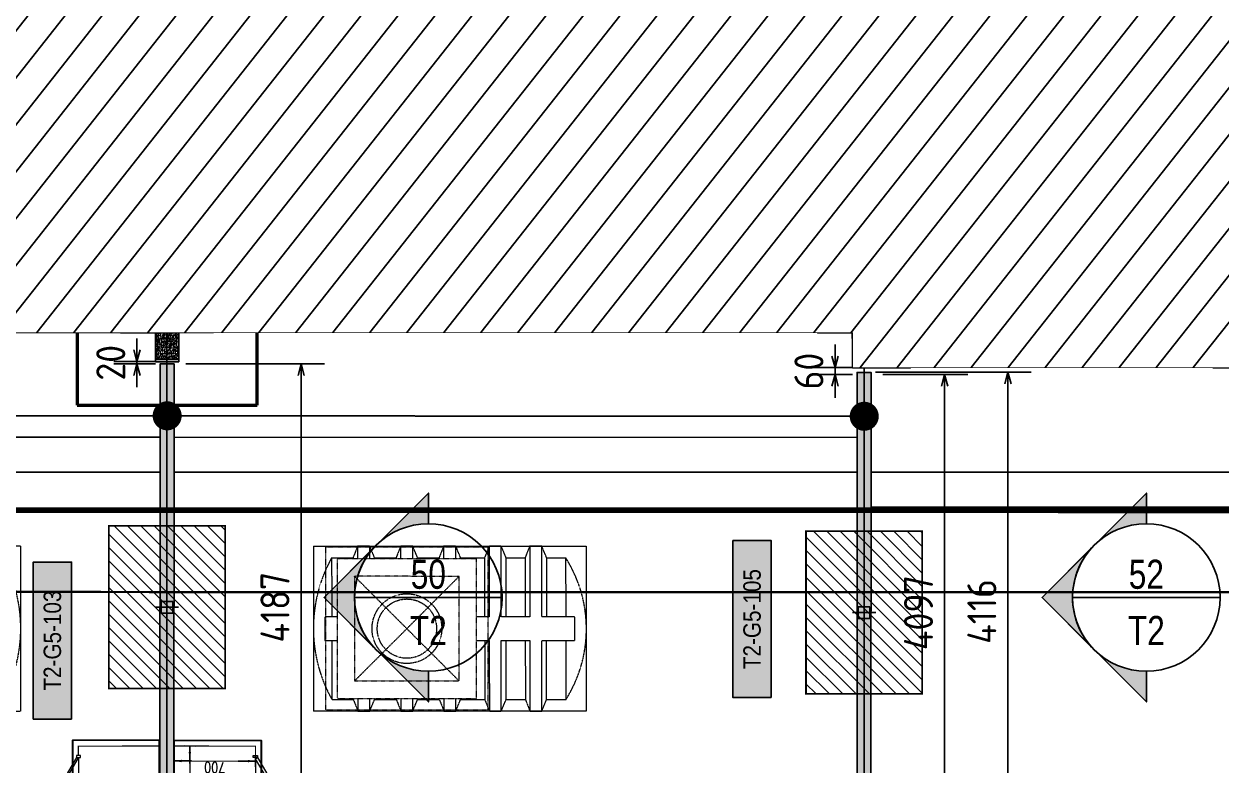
# Model space of a CAD drawing. Header units: centimetres. Extents: x -6122352 to 4157695, y -1694241 to 1947892.
# Drawn here: x 185275 to 195579, y -173976 to -167598 of the extents above; entities that cross this region are included whole.
import ezdxf
from ezdxf.enums import TextEntityAlignment as Align
from ezdxf.xclip import XClip

# ---------------------------------------------------------------- set-up
doc = ezdxf.new("R2010")
doc.units = ezdxf.units.CM
doc.header["$MEASUREMENT"] = 0
doc.header["$XCLIPFRAME"] = 2
doc.header["$PDMODE"] = 66
doc.header["$PDSIZE"] = 100
for name, pattern in [('DASHED2', [0.375, 0.25, -0.125]), ('HIDDEN', [0.375, 0.25, -0.125]), ('LTH-4G-M-XR-GROUND FLOOR PLAN$0$HIDDEN2', [0.1875, 0.125, -0.0625]), ('XR-AR-END-SETTING OUT PLAN$0$23261-XR-AR-SI-GF$0$HIDDEN', [0.375, 0.25, -0.125])]:
    doc.linetypes.add(name, pattern=pattern)
for name, color, linetype in [('00-MI-DIM', 7, 'Continuous'), ('23585-XR-AR-BOUNDARY WALLS AND SETBACKS$0$setback', 7, 'XR-AR-END-SETTING OUT PLAN$0$23261-XR-AR-SI-GF$0$HIDDEN'), ('@MI-FOOTINGS', 7, 'Continuous'), ('@MI-MEP', 7, 'Continuous'), ('@MI-REF LAYER', 7, 'Continuous'), ('@MI-TYPE-02', 6, 'Continuous'), ('A-GLASS HATCH', 7, 'Continuous'), ('B_TH_6', 7, 'Continuous'), ('CTECH-Text 2.5mm', 2, 'Continuous'), ('PANEL-TAGS', 7, 'Continuous'), ('VD-WS-WATER TANK', 7, 'Continuous'), ('XR-AR-END-SETTING OUT PLAN$0$23585-XR-AR-END-GROUND FLOOR$0$A-Flor-Strs', 1, 'Continuous'), ('XR-AR-MID-SETTING OUT FOR MASTER$0$23585-XR-AR-MID-GROUND FLOOR$0$A-Flor-Strs', 1, 'Continuous'), ('XR-AR-MID-SETTING OUT FOR MASTER$0$23585-XR-AR-MID-GROUND FLOOR$0$GS-HATCH-FLOOR TILE', 251, 'Continuous')]:
    doc.layers.add(name, color=color, linetype=linetype)
for name, color, linetype, lineweight in [('23585-XR-AR-102-8P-GF$0$A-FLOR-XREF', 8, 'Continuous', 9), ('23585-XR-AR-DAMAC PLOT LIMITS$0$1-Mid units', 41, 'Continuous', 5), ('@ Foundations', 4, 'DASHED2', 50), ('A-ANNO-TEXT', 3, 'Continuous', 25), ('LTH-4G-M-XR-GROUND FLOOR PLAN$0$1717 X Water Tank Location_5B$0$00 Line 2', 6, 'Continuous', 13), ('XR-AR-END-SETTING OUT PLAN$0$23585-XR-AR-END-GROUND FLOOR$0$A-GLAZ-SILL', 8, 'Continuous', 5), ('XR-AR-END-SETTING OUT PLAN$0$23585-XR-AR-END-GROUND FLOOR$0$A-GLAZ-WNDO', 232, 'Continuous', 9), ('XR-AR-END-SETTING OUT PLAN$0$23585-XR-AR-END-GROUND FLOOR$0$A-WALL', 7, 'Continuous', 30), ('XR-AR-END-SETTING OUT PLAN$0$23585-XR-AR-END-GROUND FLOOR$0$S-COLS', 51, 'Continuous', 40), ('XR-AR-END-SETTING OUT PLAN$0$23585-XR-AR-END-GROUND FLOOR$0$S-COLS-PATT', 8, 'Continuous', 5), ('XR-AR-MID-SETTING OUT FOR MASTER$0$23585-XR-AR-MID-GROUND FLOOR$0$$A-GLAZ-WNDO', 232, 'Continuous', 9), ('XR-AR-MID-SETTING OUT FOR MASTER$0$23585-XR-AR-MID-GROUND FLOOR$0$A-GLAZ-SILL', 8, 'Continuous', 5), ('XR-AR-MID-SETTING OUT FOR MASTER$0$23585-XR-AR-MID-GROUND FLOOR$0$A-GLAZ-WNDO', 232, 'Continuous', 9), ('XR-AR-MID-SETTING OUT FOR MASTER$0$23585-XR-AR-MID-GROUND FLOOR$0$A-WALL', 7, 'Continuous', 30), ('XR-AR-MID-SETTING OUT FOR MASTER$0$23585-XR-AR-MID-GROUND FLOOR$0$S-COLS', 51, 'Continuous', 40), ('ZAT_WALL PANEL', 3, 'Continuous', 30)]:
    doc.layers.add(name, color=color, linetype=linetype, lineweight=lineweight)
doc.layers.add('23585-XR-AR-DAMAC PLOT LIMITS$0$1-End units', color=7, linetype='Continuous', lineweight=5, true_color=0xf8991e)
doc.layers.add('LTH-4G-M-XR-GROUND FLOOR PLAN$0$PDF_Geometry', color=7, linetype='Continuous', true_color=0xcccccc)
doc.styles.add('Arial Narrow', font='ARIALN.TTF', dxfattribs={"width": 0.95, "height": 500})
doc.styles.add('DIMTEXT', font='romans.shx', dxfattribs={"width": 0.8})
doc.styles.add('PANELTAG_STYLE', font='arial.ttf')
doc.styles.add('Schueco-BEMSTIL', font='isocpeur.ttf', dxfattribs={"width": 0.9})
doc.dimstyles.new('DIM-25', dxfattribs={"dimscale": 25, "dimtxt": 2.5, "dimasz": 2.5, "dimexe": 1.25, "dimexo": 0.625, "dimgap": 1, "dimtad": 1, "dimdec": 0, "dimdsep": 46, "dimtxsty": 'DIMTEXT', "dimblk": 'AROW', "dimcen": 2.5, "dimse1": 1, "dimse2": 1, "dimclrd": 1, "dimclre": 1, "dimclrt": 2, "dimadec": 0, "dimazin": 0, "dimtfac": 1, "dimtdec": 0, "dimtmove": 0, "dimatfit": 3, "dimfxl": 1, "dimarcsym": 0})
doc.dimstyles.new('MI- JWC-TXT-2.5 MM', dxfattribs={"dimscale": 1.5, "dimtxt": 2.5, "dimasz": 1, "dimexe": 2, "dimexo": 1, "dimgap": 1, "dimtad": 1, "dimdec": 0, "dimdsep": 46, "dimtxsty": 'Schueco-BEMSTIL', "dimblk": 'OPEN30', "dimcen": 0, "dimdle": 2, "dimclrd": 140, "dimclre": 8, "dimclrt": 40, "dimadec": 0, "dimazin": 2, "dimtfac": 1, "dimtdec": 0, "dimtix": 1, "dimtmove": 2, "dimatfit": 3, "dimldrblk": 'OPEN', "dimfxl": 2, "dimlwd": -1, "dimlwe": -1, "dimarcsym": 0})

# ---------------------------------------------------------------- blocks, each defined once
blk = doc.blocks.new('23585-XR-AR-BOUNDARY WALLS AND SETBACKS')
at = {"layer": '23585-XR-AR-BOUNDARY WALLS AND SETBACKS$0$setback', "ltscale": 40, "const_width": 0.05}
blk.add_lwpolyline([(496638.181, 2768940.488), (496634.026, 2768935.953), (496629.972, 2768931.529), (496625.919, 2768927.106), (496621.866, 2768922.682), (496617.812, 2768918.258), (496613.759, 2768913.834), (496609.705, 2768909.411), (496605.549, 2768904.874), (496619.926, 2768891.701), (496624.083, 2768896.237), (496628.136, 2768900.661), (496632.19, 2768905.085), (496636.243, 2768909.508), (496640.296, 2768913.932), (496644.35, 2768918.356), (496648.403, 2768922.78), (496652.558, 2768927.314)], close=True, dxfattribs=at)
blk = doc.blocks.new('A$C9d9485f6')
at = {"layer": 'A-ANNO-TEXT', "rotation": 312.4881850805905}
blk.add_blockref('23585-XR-AR-BOUNDARY WALLS AND SETBACKS', (-2377088.535, -1504219.252), dxfattribs=at)
blk = doc.blocks.new('23585-XR-AR-DAMAC PLOT LIMITS')
at = {"layer": '23585-XR-AR-DAMAC PLOT LIMITS$0$1-End units', "color": 251, "true_color": 0x636466}
blk.add_lwpolyline([(496650.615, 2768920.753), (496632.92, 2768936.966), (496639.101, 2768943.713), (496656.797, 2768927.499)], close=True, dxfattribs=at)
at = {"layer": '23585-XR-AR-DAMAC PLOT LIMITS$0$1-Mid units', "color": 251, "true_color": 0x636466}
for points in [[(496646.561, 2768916.329), (496628.866, 2768932.543), (496632.92, 2768936.966), (496650.615, 2768920.753)], [(496642.508, 2768911.905), (496624.813, 2768928.119), (496628.866, 2768932.543), (496646.561, 2768916.329)]]:
    blk.add_lwpolyline(points, close=True, dxfattribs=at)
blk = doc.blocks.new('A$Cf093b529')
at = {"layer": 'A-ANNO-TEXT'}
blk.add_blockref('23585-XR-AR-DAMAC PLOT LIMITS', (-495391.99, -2768603.442), dxfattribs=at)
blk = doc.blocks.new('AROW')
at = {"color": 1, "ltscale": 100}
for p, q in [((0, 0), (-3, 0)), ((0, -1), (0, 1))]:
    blk.add_line(p, q, dxfattribs=at)
blk.add_solid([(-1.28, 0.21), (-1.28, -0.21), (0, 0)], dxfattribs=at)
blk = doc.blocks.new('*D475')
at = {"layer": 'CTECH-Text 2.5mm', "color": 8, "lineweight": -2, "ltscale": 10, "transparency": 16777216}
blk.add_line((0.825, -0.135), (0.025, -0.135), dxfattribs=at)
at = {"layer": 'Defpoints', "color": 0, "ltscale": 10, "transparency": 16777216}
for p in [(-0.025, 0), (0.875, 0), (-0.025, -0.135)]:
    blk.add_point(p, dxfattribs=at)
at = {"layer": 'CTECH-Text 2.5mm', "color": 8, "lineweight": -2, "ltscale": 10, "transparency": 16777216, "xscale": 0.05, "yscale": 0.05, "zscale": 0.05, "rotation": 180}
blk.add_blockref('AROW', (-0.025, -0.135), dxfattribs=at)
at = {"layer": 'CTECH-Text 2.5mm', "color": 8, "lineweight": -2, "ltscale": 10, "transparency": 16777216, "xscale": 0.05, "yscale": 0.05, "zscale": 0.05}
blk.add_blockref('AROW', (0.875, -0.135), dxfattribs=at)
at = {"layer": 'CTECH-Text 2.5mm', "color": 8, "ltscale": 10, "transparency": 16777216, "insert": (0.425, -0.08), "char_height": 0.09, "attachment_point": 5, "style": 'DIMTEXT'}
blk.add_mtext('900', dxfattribs=at)
blk = doc.blocks.new('*D474')
at = {"layer": 'CTECH-Text 2.5mm', "color": 8, "lineweight": -2, "ltscale": 10, "transparency": 16777216}
blk.add_line((0.746, -0.05), (0.746, -0.65), dxfattribs=at)
at = {"layer": 'Defpoints', "color": 0, "ltscale": 10, "transparency": 16777216}
for p in [(0.875, 0), (0.746, -0.7), (0.875, -0.7)]:
    blk.add_point(p, dxfattribs=at)
at = {"layer": 'CTECH-Text 2.5mm', "color": 8, "lineweight": -2, "ltscale": 10, "transparency": 16777216, "xscale": 0.05, "yscale": 0.05, "zscale": 0.05}
for p, rotation in [((0.746, 0), 90), ((0.746, -0.7), 270)]:
    blk.add_blockref('AROW', p, dxfattribs=dict(at, rotation=rotation))
at = {"layer": 'CTECH-Text 2.5mm', "color": 8, "ltscale": 10, "transparency": 16777216, "insert": (0.691, -0.35), "char_height": 0.09, "attachment_point": 5, "rotation": 90, "style": 'DIMTEXT'}
blk.add_mtext('700', dxfattribs=at)
blk = doc.blocks.new('WT')
at = {"layer": 'VD-WS-WATER TANK', "color": 8, "linetype": 'HIDDEN', "lineweight": 5}
for p, q in [((-1545, 710), (-1545, -710)), ((-1545, 710), (805, 710)), ((805, -710), (805, 710)), ((-1205, 610), (-1369, 610)), ((-1368, 101), (-1369, 610)), ((-854, 610), (-1020, 610)), ((-462, 610), (-670, 610)), ((-92, 610), (-279, 610)), ((278, 610), (91, 610)), ((646, 610), (461, 610)), ((647, 101), (646, 610)), ((-1366, -610), (-1367, -101)), ((648, -610), (647, -101)), ((-1203, -610), (-1366, -610)), ((-854, -610), (-1017, -610)), ((-462, -610), (-668, -610)), ((-92, -610), (-277, -610)), ((278, -610), (93, -610)), ((648, -610), (464, -610)), ((805, -710), (-1545, -710))]:
    blk.add_line(p, q, dxfattribs=at)
at = {"layer": 'VD-WS-WATER TANK', "color": 8, "linetype": 'HIDDEN', "lineweight": 5, "ltscale": 0.2}
for p, q in [((-450, 450, 1), (450, -450, -1)), ((450, 450), (-450, -450, 1))]:
    blk.add_line(p, q, dxfattribs=at)
at = {"layer": 'VD-WS-WATER TANK', "color": 8, "linetype": 'HIDDEN', "lineweight": 5}
for points in [[(-1058, 101), (-1059, 710), (-1161, 710), (-1203, 610), (-1203, 101)], [(-1161, 710), (-1161, 101)], [(-1019, 101), (-1020, 610), (-1059, 710)], [(-709, 101), (-710, 710), (-812, 710), (-854, 610), (-854, 101)], [(-812, 710), (-812, 101)], [(-670, 101), (-670, 610), (-710, 710)], [(-318, 600), (-319, 710), (-421, 710), (-462, 610), (-462, 600)], [(-421, 710), (-421, 600)], [(-279, 600), (-279, 610), (-319, 710)], [(52, 600), (52, 710), (-50, 710), (-92, 610), (-92, 600)], [(-50, 710), (-50, 600)], [(91, 600), (91, 610), (52, 710)], [(422, 600), (422, 710), (320, 710), (278, 610), (278, 600)], [(320, 710), (320, 600)], [(461, 600), (461, 610), (422, 710)], [(-1161, 101), (-1445, 101), (-1445, -101), (-1161, -101)], [(-812, 101), (-1058, 101)], [(-600, 101), (-709, 101)], [(600, -101), (705, -101), (705, 101), (600, 101)], [(-1203, -101), (-1203, -610), (-1161, -710), (-1057, -710), (-1017, -610), (-1018, -101)], [(-1161, -101), (-1161, -710)], [(-1057, -710), (-1058, -101)], [(-1058, -101), (-812, -101)], [(-854, -101), (-854, -610), (-812, -710), (-708, -710), (-668, -610), (-669, -101)], [(-812, -101), (-812, -710)], [(-708, -710), (-709, -101)], [(-709, -101), (-600, -101)], [(-462, -600), (-462, -610), (-421, -710), (-316, -710), (-277, -610), (-277, -600)], [(-421, -600), (-421, -710)], [(-316, -710), (-316, -600)], [(-92, -600), (-92, -610), (-50, -710), (54, -710), (93, -610), (93, -600)], [(-50, -600), (-50, -710)], [(54, -710), (54, -600)], [(278, -600), (278, -610), (320, -710), (424, -710), (464, -610), (464, -600)], [(320, -600), (320, -710)], [(424, -710), (424, -600)]]:
    blk.add_lwpolyline(points, dxfattribs=at)
at = {"layer": 'VD-WS-WATER TANK', "color": 8, "linetype": 'HIDDEN', "lineweight": 5, "ltscale": 0.2}
for points in [[(-700, -700), (700, -700), (700, 700), (-700, 700)], [(-600, -600), (600, -600), (600, 600), (-600, 600)], [(-450, -450), (450, -450), (450, 450), (-450, 450)]]:
    blk.add_lwpolyline(points, close=True, dxfattribs=at)
at = {"layer": 'VD-WS-WATER TANK', "color": 8, "linetype": 'HIDDEN', "lineweight": 5}
for radius in [300, 255]:
    blk.add_circle((0, 0), radius, dxfattribs=at)
for centre, radius, start, end in [((-406, 2), 1139, 147.7124, 212.5056), ((-449, -2), 1254, 331.0009, 29.2171)]:
    blk.add_arc(centre, radius, start, end, dxfattribs=at)
blk = doc.blocks.new('XR-AR-END-SETTING OUT PLAN$0$23585-XR-AR-END-GROUND FLOOR$0$A$C75a8815d')
at = {"layer": 'XR-AR-END-SETTING OUT PLAN$0$23585-XR-AR-END-GROUND FLOOR$0$S-COLS', "color": 252, "lineweight": 30}
blk.add_lwpolyline([(6050, 13228), (6050, 12228), (6250, 12228), (6250, 13228)], close=True, dxfattribs=at)
blk = doc.blocks.new('XR-AR-END-SETTING OUT PLAN')
at = {"layer": 'XR-AR-END-SETTING OUT PLAN$0$23585-XR-AR-END-GROUND FLOOR$0$A-Flor-Strs', "color": 8}
for points in [[(3000, 19773), (3000, 20973), (9090, 20973)], [(3300, 19773), (3300, 20673), (9090, 20673)]]:
    blk.add_lwpolyline(points, dxfattribs=at)
at = {"layer": 'XR-AR-END-SETTING OUT PLAN$0$23585-XR-AR-END-GROUND FLOOR$0$A-GLAZ-SILL', "color": 252}
blk.add_line((3550, 19523), (8750, 19523), dxfattribs=at)
at = {"layer": 'XR-AR-END-SETTING OUT PLAN$0$23585-XR-AR-END-GROUND FLOOR$0$A-GLAZ-WNDO', "color": 252}
for p, q in [((6150, 19773), (3550, 19773)), ((6150, 19773), (8750, 19773)), ((7410, 19623), (7410, 19773)), ((7460, 19773), (7460, 19623)), ((8700, 19623), (8700, 19773)), ((8750, 19773), (8750, 19523)), ((3550, 19623), (6150, 19623)), ((8750, 19623), (6150, 19623))]:
    blk.add_line(p, q, dxfattribs=at)
blk.add_lwpolyline([(7460, 19723), (8700, 19723)], dxfattribs=at)
for points in [[(6150, 19563), (6070, 19563), (6070, 19613), (6150, 19613)], [(6150, 19563), (6230, 19563), (6230, 19613), (6150, 19613)], [(6230, 19563), (7440, 19563), (7440, 19613), (6230, 19613)], [(7520, 19563), (7440, 19563), (7440, 19613), (7520, 19613)]]:
    blk.add_lwpolyline(points, close=True, dxfattribs=at)
at = {"layer": 'XR-AR-END-SETTING OUT PLAN$0$23585-XR-AR-END-GROUND FLOOR$0$A-WALL', "color": 8}
for points in [[(9250, 19773), (8750, 19773), (8750, 19523), (9250, 19523)], [(9250, 6650), (9050, 6650), (9050, 8750), (6850, 8750), (6850, 8700), (6750, 8700), (6750, 8750), (6650, 8750), (6650, 8850), (6950, 8850), (6950, 8900), (7050, 8900), (7050, 8850), (9050, 8850), (9050, 10350), (7050, 10350), (7050, 9800), (6950, 9800), (6950, 10550), (7050, 10550), (7050, 10450), (9050, 10450), (9050, 19523), (9250, 19523)]]:
    blk.add_lwpolyline(points, close=True, dxfattribs=at)
at = {"layer": 'XR-AR-END-SETTING OUT PLAN$0$23585-XR-AR-END-GROUND FLOOR$0$S-COLS-PATT', "color": 8}
blk.add_blockref('XR-AR-END-SETTING OUT PLAN$0$23585-XR-AR-END-GROUND FLOOR$0$A$C75a8815d', (3000, 5500), dxfattribs=at)
blk = doc.blocks.new('END UNIT')
at = {"xscale": 0.001, "yscale": 0.001, "zscale": 0.001}
blk.add_blockref('XR-AR-END-SETTING OUT PLAN', (-9.15, 0), dxfattribs=at)
blk = doc.blocks.new('XR-AR-MID-SETTING OUT FOR MASTER$0$23585-XR-AR-MID-GROUND FLOOR$0$945-4P-1-101-GROUND FLOOR PLAN$0$XR-MIDDLE-GROUND FLOOR PLAN$0$A$C446944C1')
at = {"layer": 'XR-AR-MID-SETTING OUT FOR MASTER$0$23585-XR-AR-MID-GROUND FLOOR$0$A-GLAZ-SILL', "color": 252}
blk.add_line((0, 0), (5.2, 0), dxfattribs=at)
for points in [[(2.208, -0.023), (2.208, -0.124), (2.094, -0.074), (2.208, -0.023)], [(2.992, -0.023), (2.992, -0.124), (3.106, -0.074), (2.992, -0.023)]]:
    blk.add_lwpolyline(points, dxfattribs=at)
at = {"layer": 'XR-AR-MID-SETTING OUT FOR MASTER$0$23585-XR-AR-MID-GROUND FLOOR$0$A-GLAZ-WNDO', "color": 252}
for p, q in [((5.2, 0.25), (0, 0.25)), ((0, 0.25), (0, 0)), ((0.05, 0.1), (0.05, 0.25)), ((1.285, 0.25), (1.285, 0.1)), ((1.335, 0.1), (1.335, 0.25)), ((3.865, 0.1), (3.865, 0.25)), ((3.915, 0.25), (3.915, 0.1)), ((5.15, 0.1), (5.15, 0.25)), ((5.2, 0.25), (5.2, 0)), ((0, 0.1), (2.6, 0.1)), ((5.2, 0.1), (2.6, 0.1))]:
    blk.add_line(p, q, dxfattribs=at)
for points in [[(1.285, 0.2), (0.05, 0.2)], [(3.915, 0.2), (5.15, 0.2)]]:
    blk.add_lwpolyline(points, dxfattribs=at)
for points in [[(1.225, 0.04), (1.305, 0.04), (1.305, 0.09), (1.225, 0.09)], [(2.52, 0.04), (1.305, 0.04), (1.305, 0.09), (2.52, 0.09)], [(2.6, 0.04), (2.52, 0.04), (2.52, 0.09), (2.6, 0.09)], [(2.6, 0.04), (2.68, 0.04), (2.68, 0.09), (2.6, 0.09)], [(2.68, 0.04), (3.895, 0.04), (3.895, 0.09), (2.68, 0.09)], [(3.975, 0.04), (3.895, 0.04), (3.895, 0.09), (3.975, 0.09)]]:
    blk.add_lwpolyline(points, close=True, dxfattribs=at)
blk = doc.blocks.new('XR-AR-MID-SETTING OUT FOR MASTER$0$23585-XR-AR-MID-GROUND FLOOR$0$A$C08698786')
at = {"layer": 'XR-AR-MID-SETTING OUT FOR MASTER$0$23585-XR-AR-MID-GROUND FLOOR$0$S-COLS', "color": 252, "lineweight": 30}
for points in [[(5900, 19473), (5900, 18773), (6100, 18773), (6100, 19473)], [(-100, 18728), (-100, 17728), (100, 17728), (100, 18728)]]:
    blk.add_lwpolyline(points, close=True, dxfattribs=at)
blk = doc.blocks.new('XR-AR-MID-SETTING OUT FOR MASTER')
h = blk.add_hatch()
h.set_pattern_fill('AR-CONC', color=8, scale=0.2, angle=90)
h.set_pattern_definition([(140, (-1262400.084, -115249.566), (3.1878171, 36.4369338), [3.81, -41.91]), (85, (-1262400.084, -115249.566), (-38.211369, -7.0486843), [3.048, -33.5281168]), (190.4514447, (-1262399.82, -115246.53), (-35.0235504, 29.3882494), [3.2380018, -35.6180489]), (136.1842, (-1262410.244, -115249.566), (8.4084656, 54.2158082), [5.715, -62.865]), (186.6355576, (-1262409.543, -115245.05), (-49.485225, 47.4808268), [4.8570046, -53.4271216]), (81.184151, (-1262410.244, -115249.566), (-49.485225, 47.4808268), [4.5719934, -50.2919464]), (111, (-1262407.704, -115244.486), (20.45303964, 30.32287825), [3.81, -41.91]), (56, (-1262407.704, -115244.486), (-36.8375932, 12.3604057), [3.048, -33.528]), (161.451445, (-1262406, -115241.96), (-16.3845538, 42.6832839), [3.2380018, -35.6179875]), (127.5, (-1262400.084, -115249.566), (-16.91100777, 0.61772065), [0, -33.1216, 0, -34.036, 0, -33.655]), (97.5, (-1262400.084, -115249.566), (-20.03611496, 13.3639325), [0, -19.4056, 0, -32.3596, 0, -12.827]), (57.5, (-1262400.084, -115260.894), (1.1457488, 27.11811903), [0, -12.7, 0, -39.624, 0, -52.578]), (47.5, (-1262400.084, -115265.974), (-5.0852982, 29.62583628), [0, -16.51, 0, -26.3144, 0, -37.338])])
h.paths.add_polyline_path([(6000, 19703), (5900, 19703), (5900, 19473), (6000, 19473)])
h.paths.add_polyline_path([(6100, 19703), (6000, 19703), (6000, 19473), (6100, 19473)])
for points in [[(6100, 19703), (6100, 19723), (5900, 19723), (5900, 19703)], [(5900, 19473), (5900, 19703), (6100, 19703), (6100, 19473)]]:
    blk.add_lwpolyline(points)
at = {"layer": 'XR-AR-MID-SETTING OUT FOR MASTER$0$23585-XR-AR-MID-GROUND FLOOR$0$A-Flor-Strs', "color": 8}
for p, q in [((60, 20673), (5940, 20673)), ((60, 20373), (5940, 20373))]:
    blk.add_line(p, q, dxfattribs=at)
at = {"layer": 'XR-AR-MID-SETTING OUT FOR MASTER$0$23585-XR-AR-MID-GROUND FLOOR$0$A-WALL', "color": 8}
for points in [[(100, 19473), (-100, 19473), (-100, 5500), (100, 5500), (100, 8850), (1100, 8850), (1100, 8950), (100, 8950), (100, 10950), (2100, 10950), (2100, 9950), (2200, 9950), (2200, 11150), (2100, 11150), (2100, 11050), (100, 11050)], [(100, 19473), (400, 19473), (400, 19223), (100, 19223)], [(5900, 19473), (6100, 19473), (6100, 5500), (5900, 5500), (5900, 14853), (5500, 14853), (5500, 14953), (5900, 14953)], [(5600, 19473), (5900, 19473), (5900, 19223), (5600, 19223)]]:
    blk.add_lwpolyline(points, close=True, dxfattribs=at)
at = {"layer": 'XR-AR-MID-SETTING OUT FOR MASTER$0$23585-XR-AR-MID-GROUND FLOOR$0$$A-GLAZ-WNDO', "color": 8, "xscale": -1000, "yscale": 1000, "zscale": 1000}
blk.add_blockref('XR-AR-MID-SETTING OUT FOR MASTER$0$23585-XR-AR-MID-GROUND FLOOR$0$945-4P-1-101-GROUND FLOOR PLAN$0$XR-MIDDLE-GROUND FLOOR PLAN$0$A$C446944C1', (5600, 19223), dxfattribs=at)
at = {"layer": 'XR-AR-MID-SETTING OUT FOR MASTER$0$23585-XR-AR-MID-GROUND FLOOR$0$GS-HATCH-FLOOR TILE', "color": 8}
blk.add_blockref('XR-AR-MID-SETTING OUT FOR MASTER$0$23585-XR-AR-MID-GROUND FLOOR$0$A$C08698786', (0, 0), dxfattribs=at)
blk = doc.blocks.new('MID UNIT')
at = {"xscale": 0.001, "yscale": 0.001, "zscale": 0.001}
blk.add_blockref('XR-AR-MID-SETTING OUT FOR MASTER', (0, 0), dxfattribs=at)
blk = doc.blocks.new('TH_6')
blk.add_blockref('END UNIT', (495802.305, 2769163.997))
blk.add_blockref('MID UNIT', (495802.305, 2769163.997))
at = {"xscale": -1}
blk.add_blockref('MID UNIT', (495814.305, 2769163.997), dxfattribs=at)
blk = doc.blocks.new('23585-XR-AR-MALDIVE-3$0$TH_6')
at = {"layer": 'B_TH_6', "xscale": 1.000019685734281, "yscale": 1.000019685734281, "zscale": 1.000019685734281}
blk.add_blockref('TH_6', (-9.76, -54.513), dxfattribs=at)
at = {"layer": '@ Foundations', "linetype": 'DASHED2', "ltscale": 25}
for points in [[(495809.08, 2769182.045), (495809.08, 2769184.095), (495807.53, 2769184.095), (495807.53, 2769182.045)], [(495800.955, 2769177.789), (495803.655, 2769177.789), (495803.655, 2769183.139), (495800.955, 2769183.139)]]:
    blk.add_lwpolyline(points, close=True, dxfattribs=at)
blk = doc.blocks.new('_Dot')
at = {"color": 0, "linetype": 'ByBlock', "lineweight": -2}
blk.add_line((-0.5, 0), (-1, 0), dxfattribs=at)
at = {"color": 0, "linetype": 'ByBlock', "const_width": 0.5}
blk.add_lwpolyline([(-0.25, 0, 1), (0.25, 0, 1)], format="xyb", close=True, dxfattribs=at)
blk = doc.blocks.new('_Open30')
at = {"color": 0, "linetype": 'ByBlock', "lineweight": -2}
for p, q in [((-1, 0.27), (0, 0)), ((0, 0), (-1, -0.27)), ((0, 0), (-1, 0))]:
    blk.add_line(p, q, dxfattribs=at)
blk = doc.blocks.new('*D2972')
at = {"layer": '@MI-TYPE-02', "color": 8, "transparency": 16777216}
for p, q in [((192667, -170616), (193400, -170616)), ((192666, -174712), (193400, -174712))]:
    blk.add_line(p, q, dxfattribs=at)
at = {"layer": '@MI-TYPE-02', "color": 140, "transparency": 16777216}
blk.add_line((193200, -174612), (193200, -170716), dxfattribs=at)
at = {"layer": 'Defpoints', "color": 0, "transparency": 16777216}
for p in [(192567, -170616), (193200, -170616), (192566, -174712)]:
    blk.add_point(p, dxfattribs=at)
at = {"layer": '@MI-TYPE-02', "color": 140, "transparency": 16777216, "xscale": 100, "yscale": 100, "zscale": 100}
for p, rotation in [((193200, -170616), 90), ((193200, -174712), 270)]:
    blk.add_blockref('_Open30', p, dxfattribs=dict(at, rotation=rotation))
at = {"layer": '@MI-TYPE-02', "color": 40, "transparency": 16777216, "insert": (192975, -172664), "char_height": 250, "attachment_point": 5, "rotation": 90, "style": 'Schueco-BEMSTIL'}
blk.add_mtext('4097', dxfattribs=at)
blk = doc.blocks.new('_Open')
at = {"color": 0, "linetype": 'ByBlock', "lineweight": -2}
for p, q in [((-1, 0.2), (0, 0)), ((-1, -0.2), (0, 0)), ((0, 0), (-1, 0))]:
    blk.add_line(p, q, dxfattribs=at)
blk = doc.blocks.new('*D2994')
at = {"layer": '@MI-TYPE-02', "color": 140, "transparency": 16777216}
for p, q in [((186248, -170404), (186248, -170304)), ((186248, -170524), (186248, -170504)), ((186248, -170624), (186248, -170724))]:
    blk.add_line(p, q, dxfattribs=at)
at = {"layer": '@MI-TYPE-02', "color": 8, "transparency": 16777216}
for p, q in [((186407, -170504), (186048, -170504)), ((186407, -170524), (186048, -170524))]:
    blk.add_line(p, q, dxfattribs=at)
at = {"layer": 'Defpoints', "color": 0, "transparency": 16777216}
for p in [(186248, -170504), (186507, -170504), (186507, -170524)]:
    blk.add_point(p, dxfattribs=at)
at = {"layer": '@MI-TYPE-02', "color": 140, "transparency": 16777216, "xscale": 100, "yscale": 100, "zscale": 100}
for p, rotation in [((186248, -170504), 270), ((186248, -170524), 90)]:
    blk.add_blockref('_Open30', p, dxfattribs=dict(at, rotation=rotation))
at = {"layer": '@MI-TYPE-02', "color": 40, "transparency": 16777216, "insert": (186023, -170514), "char_height": 250, "attachment_point": 5, "rotation": 90, "style": 'Schueco-BEMSTIL'}
blk.add_mtext('20', dxfattribs=at)
blk = doc.blocks.new('*D2996')
at = {"layer": '@MI-TYPE-02', "color": 140, "transparency": 16777216}
for p, q in [((192257, -170456), (192257, -170356)), ((192257, -170616), (192257, -170556)), ((192257, -170716), (192257, -170816))]:
    blk.add_line(p, q, dxfattribs=at)
at = {"layer": '@MI-TYPE-02', "color": 8, "transparency": 16777216}
for p, q in [((192407, -170556), (192057, -170556)), ((192407, -170616), (192057, -170616))]:
    blk.add_line(p, q, dxfattribs=at)
at = {"layer": 'Defpoints', "color": 0, "transparency": 16777216}
for p in [(192257, -170556), (192507, -170556), (192507, -170616)]:
    blk.add_point(p, dxfattribs=at)
at = {"layer": '@MI-TYPE-02', "color": 140, "transparency": 16777216, "xscale": 100, "yscale": 100, "zscale": 100}
for p, rotation in [((192257, -170556), 270), ((192257, -170616), 90)]:
    blk.add_blockref('_Open30', p, dxfattribs=dict(at, rotation=rotation))
at = {"layer": '@MI-TYPE-02', "color": 40, "transparency": 16777216, "insert": (192032, -170586), "char_height": 250, "attachment_point": 5, "rotation": 90, "style": 'Schueco-BEMSTIL'}
blk.add_mtext('60', dxfattribs=at)
blk = doc.blocks.new('*D3012')
at = {"layer": '@MI-TYPE-02', "color": 8, "transparency": 16777216}
for p, q in [((30161, 4252), (31355, 4252)), ((30160, 65), (31355, 65))]:
    blk.add_line(p, q, dxfattribs=at)
at = {"layer": '@MI-TYPE-02', "color": 140, "transparency": 16777216}
blk.add_line((31155, 165), (31155, 4152), dxfattribs=at)
at = {"layer": 'Defpoints', "color": 0, "transparency": 16777216}
for p in [(30061, 4252), (31155, 4252), (30060, 65)]:
    blk.add_point(p, dxfattribs=at)
at = {"layer": '@MI-TYPE-02', "color": 140, "transparency": 16777216, "xscale": 100, "yscale": 100, "zscale": 100}
for p, rotation in [((31155, 4252), 90), ((31155, 65), 270)]:
    blk.add_blockref('_Open30', p, dxfattribs=dict(at, rotation=rotation))
at = {"layer": '@MI-TYPE-02', "color": 40, "transparency": 16777216, "insert": (30930, 2159), "char_height": 250, "attachment_point": 5, "rotation": 90, "style": 'Schueco-BEMSTIL'}
blk.add_mtext('4187', dxfattribs=at)
blk = doc.blocks.new('T2-SINGLE FOOTING')
at = {"layer": '@MI-FOOTINGS', "transparency": 33554679}
h = blk.add_hatch(dxfattribs=at)
h.set_pattern_fill('ANSI31', color=8, scale=650)
h.paths.add_polyline_path([(-700, 500), (700, 500), (700, -500), (-700, -500)])
at = {"layer": '@MI-FOOTINGS', "color": 62, "const_width": 15}
blk.add_lwpolyline([(-700, 500), (700, 500), (700, -500), (-700, -500)], close=True, dxfattribs=at)
at = {"layer": '@MI-FOOTINGS', "color": 30}
blk.add_point((0, 0), dxfattribs=at)
blk = doc.blocks.new('*D3695')
at = {"color": 8, "transparency": 16777216}
for p, q in [((36100, 4180), (37439, 4180)), ((36100, 64), (37439, 64))]:
    blk.add_line(p, q, dxfattribs=at)
at = {"color": 140, "transparency": 16777216}
blk.add_line((37239, 4080), (37239, 164), dxfattribs=at)
at = {"layer": 'Defpoints', "color": 0, "transparency": 16777216}
for p in [(36000, 4180), (36000, 64), (37239, 64)]:
    blk.add_point(p, dxfattribs=at)
at = {"color": 140, "transparency": 16777216, "xscale": 100, "yscale": 100, "zscale": 100}
for p, rotation in [((37239, 4180), 90), ((37239, 64), 270)]:
    blk.add_blockref('_Open30', p, dxfattribs=dict(at, rotation=rotation))
at = {"color": 40, "transparency": 16777216, "insert": (37014, 2122), "char_height": 250, "attachment_point": 5, "rotation": 90, "style": 'Schueco-BEMSTIL'}
blk.add_mtext('4116', dxfattribs=at)
blk = doc.blocks.new('*U3659')
h = blk.add_hatch(color=94)
edge = h.paths.add_edge_path()
edge.add_line((0, -6.35), (0, -8.98))
edge.add_line((0, -8.98), (-8.98, 0))
edge.add_line((-8.98, 0), (0, 8.98))
edge.add_line((0, 8.98), (0, 6.35))
edge.add_arc((0, 0), 6.35, 90, 270)
at = {"color": 94}
blk.add_line((-6.35, 0), (6.35, 0), dxfattribs=at)
blk.add_lwpolyline([(0, -6.35), (0, -8.98), (-8.98, 0), (0, 8.98), (0, 6.35, 1)], format="xyb", close=True, dxfattribs=at)
blk.add_lwpolyline([(-4.49, 4.49, 0.414214), (-4.49, -4.49), (-8.98, 0), (-4.49, 4.49)], format="xyb", close=True)
blk.add_circle((0, 0), 6.35, dxfattribs=at)
at = {"style": 'Arial Narrow', "width": 0.95, "flags": 8}
blk.add_attdef('VIEWNUMBER', text='', height=2.5, dxfattribs=at).set_placement((0, 0), align=Align.BOTTOM_CENTER)
blk.add_attdef('SHEETNUMBER', text='', height=2.5, dxfattribs=at).set_placement((0, -1.59), align=Align.TOP_CENTER)
blk = doc.blocks.new('PANELTAG')
at = {"layer": 'PANEL-TAGS', "color": 1}
blk.add_lwpolyline([(-13.5, -3.3), (13.5, -3.3), (13.5, 3.3), (-13.5, 3.3)], close=True, dxfattribs=at)
at = {"layer": 'PANEL-TAGS', "color": 40, "true_color": 0xffd700}
blk.add_solid([(-13.5, -3.3), (13.5, -3.3), (-13.5, 3.3), (13.5, 3.3)], dxfattribs=at)
at = {"layer": 'PANEL-TAGS', "color": 5, "style": 'PANELTAG_STYLE', "width": 0.85}
blk.add_attdef('TAGNO', text='', height=3, dxfattribs=at).set_placement((0, 0), align=Align.MIDDLE)
blk = doc.blocks.new('A$C3dfd7553')
at = {"layer": 'LTH-4G-M-XR-GROUND FLOOR PLAN$0$1717 X Water Tank Location_5B$0$00 Line 2', "color": 8, "linetype": 'Continuous', "elevation": 0}
blk.add_lwpolyline([(0.0563, -0.7, 0.01, 0.01, 0), (-0.0254, -0.7, 0.01, 0.01, 0), (-0.0254, 0, 0.01, 0.01, 0), (0.8746, 0, 0.01, 0.01, 0), (0.8746, -0.7, 0.01, 0.01, 0), (0.7937, -0.7, 0, 0, 0)], format="xyseb", dxfattribs=at)
at = {"layer": 'LTH-4G-M-XR-GROUND FLOOR PLAN$0$PDF_Geometry', "color": 8, "lineweight": 5, "elevation": 0}
for points in [[(0.0734, -0.7172), (0.0734, -0.6813), (0.0563, -0.6813), (0.0563, -0.7172)], [(0.3766, -0.8952), (0.386, -0.8796), (0.0828, -0.7016), (0.0734, -0.7172)], [(0.4734, -0.8952), (0.464, -0.8796), (0.7672, -0.7016), (0.7766, -0.7172)], [(0.7766, -0.7172), (0.7766, -0.6813), (0.7937, -0.6813), (0.7937, -0.7172)]]:
    blk.add_lwpolyline(points, close=True, dxfattribs=at)
blk.add_lwpolyline([(0.7766, -0.7), (0.0734, -0.7)], dxfattribs=at)
at = {"layer": 'LTH-4G-M-XR-GROUND FLOOR PLAN$0$PDF_Geometry', "color": 8, "linetype": 'LTH-4G-M-XR-GROUND FLOOR PLAN$0$HIDDEN2', "lineweight": 5}
for centre, start, end in [((0.0734, -0.7172), 327.14069, 2.80213), ((0.7766, -0.7172), 177.19787, 212.85931)]:
    blk.add_arc(centre, 0.3516, start, end, dxfattribs=at)
at = {"layer": 'ZAT_WALL PANEL', "color": 1, "elevation": 0}
blk.add_lwpolyline([(-0.0254, -0.75), (-0.0254, 0), (0.9246, 0), (0.9246, -0.75), (-0.0254, -0.75)], dxfattribs=at)
at = {"layer": 'CTECH-Text 2.5mm', "color": 8, "ltscale": 10}
dim = blk.add_linear_dim(base=(-0.0254, -0.1346), p1=(0.8746, 0), p2=(-0.0254, 0), dimstyle='DIM-25', override={"dimscale": 1, "dimtxt": 0.09, "dimasz": 0.05, "dimgap": 0.01, "dimlfac": 1000, "dimclrd": 8, "dimclre": 8, "dimclrt": 8}, dxfattribs=at)
dim.commit()
dim.dimension.update_dxf_attribs({"geometry": '*D475', "text_midpoint": (0.4246, -0.0796)})
dim = blk.add_linear_dim(base=(0.7459, -0.7), p1=(0.8746, 0), p2=(0.8746, -0.7), angle=90, dimstyle='DIM-25', override={"dimscale": 1, "dimtxt": 0.09, "dimasz": 0.05, "dimgap": 0.01, "dimlfac": 1000, "dimclrd": 8, "dimclre": 8, "dimclrt": 8}, dxfattribs=at)
dim.commit()
dim.dimension.update_dxf_attribs({"geometry": '*D474', "text_midpoint": (0.6909, -0.35)})
blk = doc.blocks.new('23585-XR-AR-MID-ANNO-GF')
at = {"xscale": 1000, "yscale": 1000, "zscale": 1000, "rotation": 269.8774601641335}
blk.add_blockref('A$C3dfd7553', (5900, 23875, 0), dxfattribs=at)
at = {"layer": 'VD-WS-WATER TANK', "ltscale": 100, "rotation": 359.9969187736403}
blk.add_blockref('WT', (3895, 21990), dxfattribs=at)
blk = doc.blocks.new('A$C711b571c')
at = {"layer": '23585-XR-AR-102-8P-GF$0$A-FLOR-XREF', "zscale": 0.001}
for p, xscale, yscale, rotation in [((9.19, -23.97), 0.001, 0.001, 359.9999999999999), ((21.119, -23.968), -0.001000000000000001, 0.001000000000000001, 0.01981388495083628)]:
    blk.add_blockref('23585-XR-AR-MID-ANNO-GF', p, dxfattribs=dict(at, xscale=xscale, yscale=yscale, rotation=rotation))
blk = doc.blocks.new('G8-partition walls')
at = {"layer": 'A-GLASS HATCH'}
h = blk.add_hatch(color=6, dxfattribs=at)
h.dxf.hatch_style = 1
h.paths.add_polyline_path([(29939.9, 65.1), (29940.6, 4252.3), (30060.6, 4252.2), (30059.9, 65.1)])
h = blk.add_hatch(color=6, dxfattribs=at)
h.dxf.hatch_style = 1
h.paths.add_polyline_path([(35939.9, 64), (35940.5, 4179.6), (36060.5, 4179.6), (36059.9, 64)])
at = {"layer": '@MI-TYPE-02', "color": 6}
for points in [[(29939.9, 65.1), (29940.6, 4252.3), (30060.6, 4252.2), (30059.9, 65.1)], [(35939.9, 64), (35940.5, 4179.6), (36060.5, 4179.6), (36059.9, 64)]]:
    blk.add_lwpolyline(points, close=True, dxfattribs=at)
at = {"layer": '@MI-FOOTINGS', "rotation": 90}
for p in [(30000.2, 2158.7), (36000.2, 2112.3)]:
    blk.add_blockref('T2-SINGLE FOOTING', p, dxfattribs=at)
at = {"color": 240, "true_color": 0xed1f24}
dim = blk.add_linear_dim(base=(37239.1, 64), p1=(36000.5, 4179.6), p2=(35999.9, 64), angle=90, dimstyle='MI- JWC-TXT-2.5 MM', dxfattribs=at)
dim.commit()
dim.dimension.update_dxf_attribs({"geometry": '*D3695', "text_midpoint": (37014.1, 2121.8)})
at = {"layer": '@MI-TYPE-02'}
dim = blk.add_linear_dim(base=(31154.8, 4252.2), p1=(30059.9, 65.1), p2=(30060.6, 4252.2), angle=90, dimstyle='MI- JWC-TXT-2.5 MM', dxfattribs=at)
dim.commit()
dim.dimension.update_dxf_attribs({"geometry": '*D3012', "text_midpoint": (30929.8, 2158.7)})

msp = doc.modelspace()

# ---------------------------------------------------------------- block references
at = {"layer": '@MI-MEP', "color": 10, "xscale": 1000, "yscale": 1000, "zscale": 1000, "rotation": 179.9905626783327}
msp.add_blockref('A$C711b571c', (201656.25006, -174783.93907), dxfattribs=at)
at = {"layer": '@MI-REF LAYER', "xscale": 1000, "yscale": 1000, "zscale": 1000}
msp.add_blockref('A$C9d9485f6', (-23958.95046, 48155.57226), dxfattribs=at)
at = {"layer": '@MI-REF LAYER', "xscale": 1000, "yscale": 1000, "zscale": 1000, "rotation": 312.4882903633292}
msp.add_blockref('A$Cf093b529', (-891608.73293, 539022.72011), dxfattribs=at)

# ---------------------------------------------------------------- next in the draw order: block references
at = {"layer": '@MI-REF LAYER'}
ref = msp.add_blockref('23585-XR-AR-MALDIVE-3$0$TH_6', (496470287.62316, 2768928042.14645), dxfattribs=dict(at, xscale=1000, yscale=1000, zscale=1000, rotation=179.9901620352055))
XClip(ref).set_block_clipping_path([(495793.2155548502, 2769187.9369901186), (495793.2169750989, 2769163.9974125745), (495847.2586643086, 2769163.9971258836), (495847.2579624881, 2769187.9370612334), (495838.3188655199, 2769187.8966883179), (495832.3187208367, 2769187.8968356531), (495826.3187141446, 2769187.8968359823), (495820.3187054312, 2769187.8968305429), (495814.3189793034, 2769187.8968236684), (495808.3189702737, 2769187.8968236437), (495802.3189610406, 2769187.8968233746)])

# ---------------------------------------------------------------- next in the draw order: block references
at = {"layer": '00-MI-DIM'}
ref = msp.add_blockref('*U3659', (188756.17288, -172533.92272, 0), dxfattribs=dict(at, xscale=100, yscale=100, zscale=100))
ref.add_attrib('VIEWNUMBER', '50', dxfattribs={"layer": '0', "height": 250, "style": 'Arial Narrow', "width": 0.95}).set_placement((188756.17288, -172533.92272, 0), align=Align.BOTTOM_CENTER)
ref.add_attrib('SHEETNUMBER', 'T2', dxfattribs={"layer": '0', "height": 250, "style": 'Arial Narrow', "width": 0.95}).set_placement((188756.17288, -172692.67272, 0), align=Align.TOP_CENTER)
ref = msp.add_blockref('*U3659', (194936.23651, -172533.92272, 0), dxfattribs=dict(at, xscale=100, yscale=100, zscale=100))
ref.add_attrib('VIEWNUMBER', '52', dxfattribs={"layer": '0', "height": 250, "style": 'Arial Narrow', "width": 0.95}).set_placement((194936.23651, -172533.92272, 0), align=Align.BOTTOM_CENTER)
ref.add_attrib('SHEETNUMBER', 'T2', dxfattribs={"layer": '0', "height": 250, "style": 'Arial Narrow', "width": 0.95}).set_placement((194936.23651, -172692.67272, 0), align=Align.TOP_CENTER)
at = {"layer": '@MI-REF LAYER', "extrusion": (-2.03098e-12, -6.92406e-09, 1), "xscale": -250, "yscale": 250, "zscale": 250, "rotation": 179.9383188470893}
for p in [(186508.00025, -170970.29025, -22.45904), (192508.00317, -170974.43987, -22.45904)]:
    msp.add_blockref('_Dot', p, dxfattribs=at)
at = {"layer": 'PANEL-TAGS', "color": 94}
ref = msp.add_blockref('PANELTAG', (191542.15614, -172719.82046), dxfattribs=dict(at, xscale=50.00000000000001, yscale=50.00000000000001, zscale=50.00000000000001, rotation=90.00000000000001))
ref.add_attrib('TAGNO', 'T2-G5-105', dxfattribs={"color": 5, "height": 150, "rotation": 90, "style": 'PANELTAG_STYLE', "width": 0.85}).set_placement((191542.15614, -172719.82046), align=Align.MIDDLE_CENTER)
ref = msp.add_blockref('PANELTAG', (185519.77583, -172904.78392), dxfattribs=dict(at, xscale=50.00000000000001, yscale=50.00000000000001, zscale=50.00000000000001, rotation=90.00000000000001))
ref.add_attrib('TAGNO', 'T2-G5-103', dxfattribs={"color": 5, "height": 150, "rotation": 90, "style": 'PANELTAG_STYLE', "width": 0.85}).set_placement((185519.77583, -172904.78392), align=Align.MIDDLE_CENTER)

# ---------------------------------------------------------------- next in the draw order: dimensions: what is measured, and where the dimension line sits
at = {"layer": '@MI-TYPE-02'}
dim = msp.add_linear_dim(base=(193199.93942, -170615.58099), p1=(192566.21207, -174712.18867), p2=(192566.81388, -170615.58099), angle=90, dimstyle='MI- JWC-TXT-2.5 MM', dxfattribs=at)
dim.commit()
dim.dimension.update_dxf_attribs({"geometry": '*D2972', "text_midpoint": (192974.93942, -172663.88483)})

# ---------------------------------------------------------------- next in the draw order: wipeouts: each hides what was drawn before it
at = {"color": 10}
msp.add_wipeout([(150358.69448, -156274.78467), (150356.19895, -170548.3376), (156604.72727, -170549.42667), (156606.23971, -170248.77367), (192407.19481, -170254.88342), (192407.09469, -170555.55792), (198657.38323, -170556.46069), (198659.4436, -156283.07816), (150358.70066, -156274.78467)], dxfattribs=at).dxf.layer = '@MI-REF LAYER'

# ---------------------------------------------------------------- next in the draw order: hatches: boundary and pattern name
at = {"layer": '@MI-REF LAYER', "transparency": 33554508}
h = msp.add_hatch(dxfattribs=at)
h.set_pattern_fill('ANSI31', color=256, scale=2000, angle=186.72236)
h.paths.add_polyline_path([(150358.69972, -156274.78467), (150356.19895, -170548.3376), (156606.32265, -170547.96537), (156606.23971, -170248.78698), (192407.44567, -170254.93422), (192407.39406, -170555.55802), (198657.3832, -170556.63115), (198659.44484, -156283.07816)])

# ---------------------------------------------------------------- next in the draw order: linework, layer by layer
at = {"layer": '@MI-REF LAYER', "const_width": 5}
msp.add_lwpolyline([(150358.69972, -156274.78467), (150356.19895, -170548.3376), (156606.32265, -170547.96537), (156606.23971, -170248.78698), (192407.44567, -170254.93422), (192407.39406, -170555.55802), (198657.3832, -170556.63115), (198659.44484, -156283.07816)], close=True, dxfattribs=at)
at = {"layer": '@MI-REF LAYER', "color": 1, "const_width": 20}
msp.add_lwpolyline([(147613.10603, -174746.63965), (150153.05979, -172479.66944), (173080.27696, -172484.09071), (173079.13289, -169321.71192), (173080.27696, -172484.09071), (198747.42582, -172489.04034), (201587.17464, -174761.39712)], dxfattribs=at)
at = {"layer": '@MI-REF LAYER', "linetype": 'DASHED2', "extrusion": (3.92215e-12, 7.46019e-09, 1), "elevation": -22.4615}
msp.add_lwpolyline([(192507.11469, -170974.31669), (183792.70139, -170969.21087), (183287.61958, -170231.98187)], dxfattribs=at)

# ---------------------------------------------------------------- next in the draw order: block references
at = {"layer": '@MI-TYPE-02', "color": 240, "true_color": 0xed1f24}
msp.add_blockref('G8-partition walls', (156506.32039, -174776.17682), dxfattribs=at)

# ---------------------------------------------------------------- next in the draw order: dimensions: what is measured, and where the dimension line sits
for base, p1, p2, picture, middle in [((186247.84964, -170503.926), (186506.93144, -170523.926), (186506.93488, -170503.926), '*D2994', (186022.84964, -170513.926)), ((192257.26124, -170555.59117), (192506.94031, -170615.57234), (192506.96029, -170555.59117), '*D2996', (192032.26124, -170585.58176))]:
    dim = msp.add_linear_dim(base=base, p1=p1, p2=p2, angle=90, dimstyle='MI- JWC-TXT-2.5 MM', dxfattribs=at)
    dim.commit()
    dim.dimension.update_dxf_attribs({"geometry": picture, "text_midpoint": middle})

doc.saveas('drawing.dxf')
